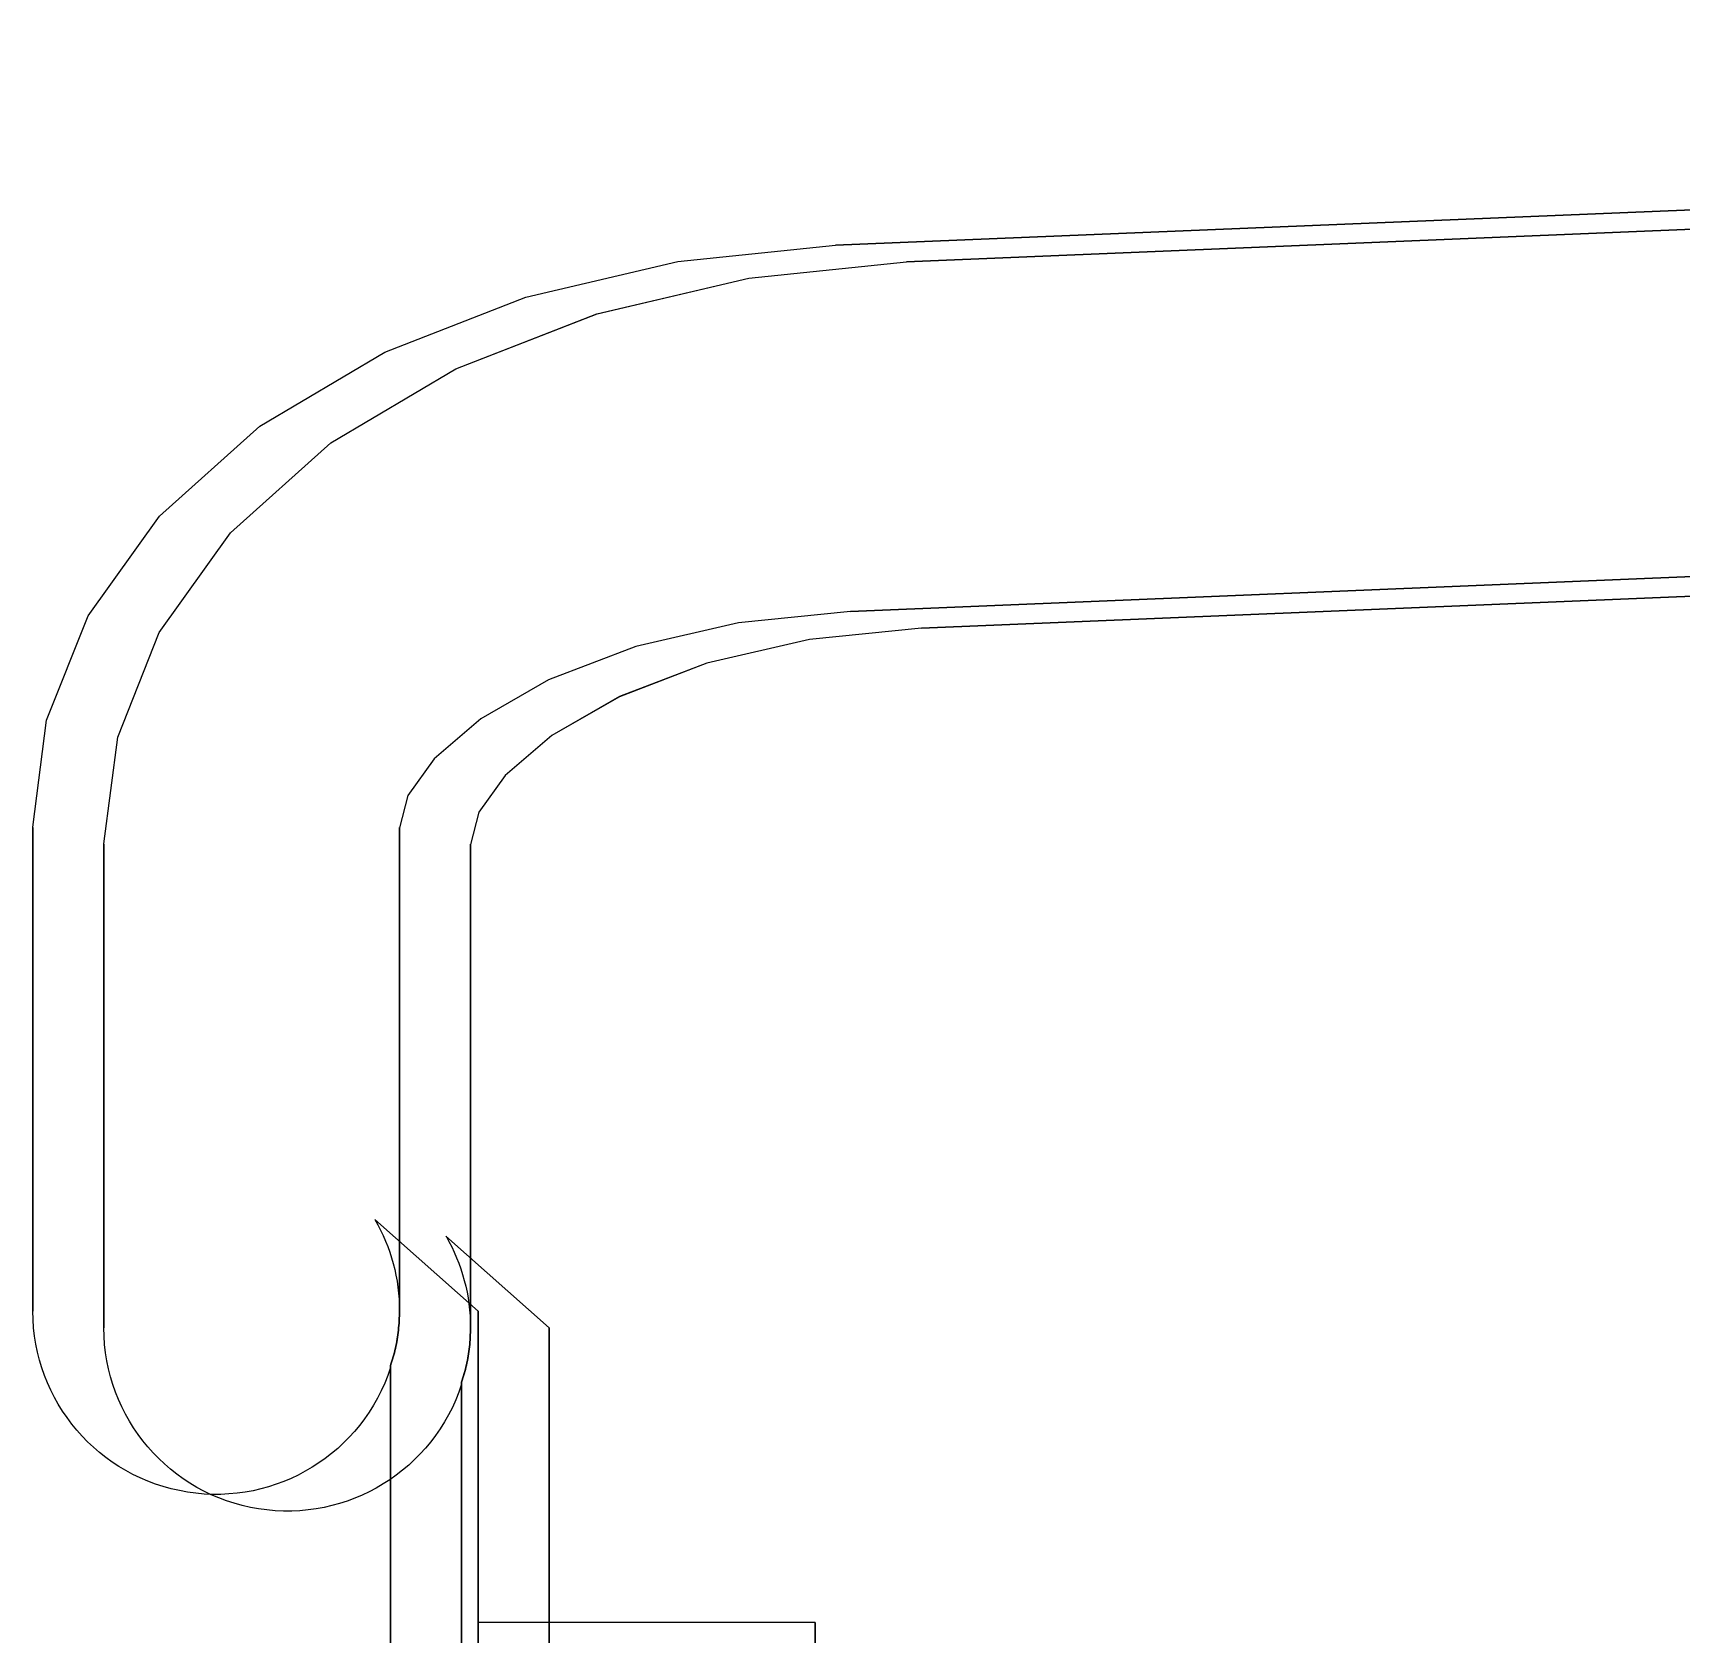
# Model space of a CAD drawing. Header units: millimetres. Extents: x -69706 to 52883, y -6882 to 68885.
# Drawn here: x 7113.7 to 7236, y 26373.7 to 26492.5 of the extents above; entities that cross this region are included whole.
import ezdxf

# ---------------------------------------------------------------- set-up
doc = ezdxf.new("R2010")
doc.units = ezdxf.units.MM
doc.layers.add('ac-SB', color=7, linetype='Continuous', lineweight=13)

# ---------------------------------------------------------------- blocks, each defined once
blk = doc.blocks.new('A$C15852BBE')
at = {"layer": 'ac-SB', "lineweight": -3}
for p, q in [((6027.31, 857.16), (6027.31, 809.1)), ((6027.31, 809.1), (6027.31, 857.16)), ((6033.81, 813.13), (6033.81, 857.16)), ((6033.81, 857.16), (6033.81, 813.13)), ((6032.58, 855.92), (6032.58, 807.86)), ((6032.58, 807.86), (6032.58, 855.92)), ((6039.08, 811.89), (6039.08, 855.92)), ((6039.08, 855.92), (6039.08, 811.89)), ((6007.58, 840.09), (6007.58, 830.96)), ((6007.58, 830.96), (6007.58, 840.09)), ((6032.58, 840.09), (6032.58, 830.96)), ((6032.58, 830.96), (6032.58, 840.09)), ((6007.58, 830.96), (6032.58, 830.96)), ((6033.81, 813.28), (6033.81, 813.13)), ((6033.81, 813.13), (6033.81, 813.28)), ((6039.08, 812.04), (6039.08, 811.89)), ((6039.08, 811.89), (6039.08, 812.04)), ((6034.97, 802.3), (6027.31, 809.1)), ((6027.31, 809.1), (6034.97, 802.3)), ((6033.15, 809.1), (6033.15, 799.72)), ((6033.15, 799.72), (6033.15, 809.1)), ((6033.15, 809.1), (6033.15, 799.72)), ((6033.15, 799.72), (6033.15, 809.1)), ((6060.35, 809.1), (6060.35, 799.72)), ((6060.35, 799.72), (6060.35, 809.1)), ((6060.35, 809.1), (6060.35, 799.72)), ((6060.35, 799.72), (6060.35, 809.1)), ((6040.24, 801.06), (6032.58, 807.86)), ((6032.58, 807.86), (6040.24, 801.06)), ((6038.42, 807.86), (6038.42, 798.48)), ((6038.42, 798.48), (6038.42, 807.86)), ((6038.42, 807.86), (6038.42, 798.48)), ((6038.42, 798.48), (6038.42, 807.86)), ((6065.62, 807.86), (6065.62, 798.48)), ((6065.62, 798.48), (6065.62, 807.86)), ((6065.62, 807.86), (6065.62, 798.48)), ((6065.62, 798.48), (6065.62, 807.86)), ((6033.15, 799.72), (6033.15, 773.21)), ((6033.15, 799.72), (6033.15, 773.21)), ((6033.15, 773.21), (6033.15, 799.72)), ((6033.15, 773.21), (6033.15, 799.72)), ((6060.35, 799.72), (6060.35, 773.21)), ((6060.35, 799.72), (6060.35, 773.21)), ((6060.35, 773.21), (6060.35, 799.72)), ((6060.35, 773.21), (6060.35, 799.72)), ((6038.42, 798.48), (6038.42, 771.97)), ((6038.42, 798.48), (6038.42, 771.97)), ((6038.42, 771.97), (6038.42, 798.48)), ((6038.42, 771.97), (6038.42, 798.48)), ((6065.62, 798.48), (6065.62, 771.97)), ((6065.62, 798.48), (6065.62, 771.97)), ((6065.62, 771.97), (6065.62, 798.48)), ((6065.62, 771.97), (6065.62, 798.48)), ((6032.53, 770.84), (6033.15, 773.24)), ((6032.53, 770.84), (6033.15, 773.23)), ((6060.35, 773.2), (6059.33, 765.26)), ((6060.35, 773.19), (6059.33, 765.26)), ((6037.79, 769.6), (6038.42, 772)), ((6037.79, 769.6), (6038.42, 771.99)), ((6065.62, 771.96), (6064.6, 764.02)), ((6065.62, 771.96), (6064.6, 764.02)), ((6030.58, 768.12), (6032.53, 770.84)), ((6030.58, 768.11), (6032.53, 770.84)), ((6035.84, 766.88), (6037.79, 769.6)), ((6035.85, 766.88), (6037.79, 769.6)), ((6027.11, 765.15), (6030.58, 768.11)), ((6027.12, 765.15), (6030.58, 768.12)), ((6032.38, 763.91), (6035.85, 766.88)), ((6032.38, 763.91), (6035.84, 766.88)), ((6022.08, 762.26), (6027.11, 765.15)), ((6022.09, 762.27), (6027.12, 765.15)), ((6059.33, 765.26), (6056.24, 757.51)), ((6059.33, 765.26), (6056.24, 757.5)), ((6027.35, 761.03), (6032.38, 763.91)), ((6027.35, 761.02), (6032.38, 763.91)), ((6064.6, 764.02), (6061.51, 756.27)), ((6064.6, 764.02), (6061.51, 756.27)), ((6015.61, 759.79), (6022.09, 762.27)), ((6015.61, 759.79), (6022.08, 762.26)), ((6020.87, 758.55), (6027.35, 761.02)), ((6020.88, 758.55), (6027.35, 761.03)), ((6008, 758.03), (6015.61, 759.79)), ((6008, 758.03), (6015.61, 759.79)), ((6013.27, 756.79), (6020.88, 758.55)), ((6013.27, 756.79), (6020.87, 758.55)), ((5999.68, 757.18), (5618.99, 741.43)), ((5618.99, 741.43), (5999.68, 757.18)), ((5999.68, 757.18), (6008, 758.03)), ((5999.68, 757.18), (6008, 758.03)), ((6056.24, 757.51), (6050.96, 750.1)), ((6056.24, 757.5), (6050.96, 750.1)), ((6004.94, 755.94), (5624.26, 740.19)), ((5624.26, 740.19), (6004.94, 755.94)), ((6004.94, 755.94), (6013.27, 756.79)), ((6004.94, 755.94), (6013.27, 756.79)), ((6061.51, 756.27), (6056.23, 748.86)), ((6061.51, 756.27), (6056.23, 748.86)), ((6050.96, 750.1), (6043.5, 743.43)), ((6050.96, 750.1), (6043.5, 743.43)), ((6056.23, 748.86), (6048.77, 742.19)), ((6056.23, 748.86), (6048.77, 742.19)), ((6043.5, 743.43), (6034.24, 737.93)), ((6043.5, 743.43), (6034.24, 737.93)), ((6048.77, 742.19), (6039.51, 736.69)), ((6048.77, 742.19), (6039.51, 736.69)), ((6034.24, 737.93), (6023.76, 733.85)), ((6034.24, 737.93), (6023.77, 733.85)), ((6039.51, 736.69), (6029.03, 732.61)), ((6039.51, 736.69), (6029.03, 732.61)), ((6023.77, 733.85), (6012.5, 731.21)), ((6023.76, 733.85), (6012.5, 731.21)), ((6029.03, 732.61), (6017.77, 729.97)), ((6029.03, 732.61), (6017.77, 729.97)), ((6012.5, 731.21), (6000.8, 730)), ((6012.5, 731.21), (6000.8, 730)), ((6000.8, 730), (5620.11, 714.25)), ((5620.12, 714.25), (6000.8, 730)), ((6017.77, 729.97), (6006.07, 728.76)), ((6017.77, 729.97), (6006.07, 728.76)), ((6006.07, 728.76), (5625.38, 713.01)), ((5625.39, 713.01), (6006.07, 728.76))]:
    blk.add_line(p, q, dxfattribs=at)
at = {"layer": 'ac-SB', "lineweight": -3, "extrusion": (0, 0, -1)}
for centre, major_axis, start_param, end_param in [((6046.75, 809.1), (9.62, 9.62), 4.239792, 7.068583), ((6046.75, 809.1), (9.62, 9.62), 4.239792, 7.068583), ((6052.02, 807.86), (9.62, 9.62), 4.239792, 7.068583), ((6052.02, 807.86), (9.62, 9.62), 4.239792, 7.068583), ((6046.75, 809.1), (9.62, 9.62), 3.403765, 3.926991), ((6046.75, 809.1), (9.62, 9.62), 3.403765, 3.926991), ((6052.02, 807.86), (-9.62, 9.62), 4.974561, 5.497787), ((6052.02, 807.86), (-9.62, 9.62), 4.974561, 5.497787)]:
    blk.add_ellipse(centre, major_axis=major_axis, ratio=1, start_param=start_param, end_param=end_param, dxfattribs=at)
at = {"layer": 'ac-SB', "lineweight": -3}
for points, knots in [([(6033.15, 809.1), (6033.15, 809.57), (6033.2, 810.51), (6033.42, 811.86), (6033.67, 812.72), (6033.81, 813.13)], [0, 0, 0, 0, 0.348448, 0.680636, 1, 1, 1, 1]), ([(6033.81, 813.13), (6033.67, 812.72), (6033.42, 811.85), (6033.2, 810.5), (6033.15, 809.57), (6033.15, 809.1)], [0, 0, 0, 0, 0.322223, 0.654285, 1, 1, 1, 1]), ([(6038.42, 807.86), (6038.42, 808.34), (6038.47, 809.27), (6038.69, 810.62), (6038.93, 811.48), (6039.08, 811.89)], [0, 0, 0, 0, 0.348448, 0.680636, 1, 1, 1, 1]), ([(6039.08, 811.89), (6038.93, 811.48), (6038.69, 810.61), (6038.47, 809.26), (6038.42, 808.33), (6038.42, 807.86)], [0, 0, 0, 0, 0.322223, 0.654285, 1, 1, 1, 1])]:
    blk.add_open_spline(points, degree=3, knots=knots, dxfattribs=at)

msp = doc.modelspace()

# ---------------------------------------------------------------- block references
at = {"layer": 'ac-SB', "rotation": 180}
msp.add_blockref('A$C15852BBE', (13179.315, 27205.514), dxfattribs=at)

doc.saveas('drawing.dxf')
